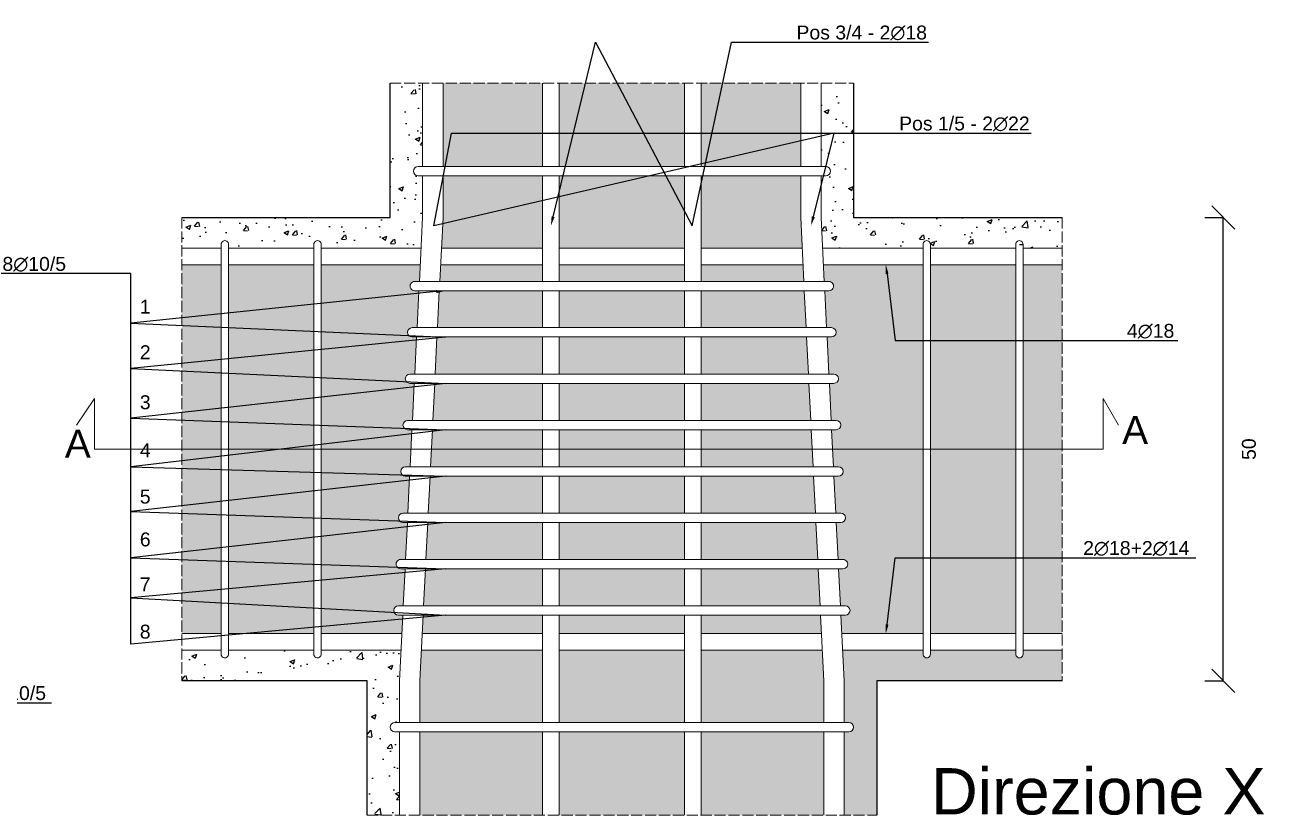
# Model space of a CAD drawing. Header units: millimetres. Extents: x -455371 to 117772, y -78417 to 116564.
# Drawn here: x -243768 to -242431, y 107609 to 108462 of the extents above; entities that cross this region are included whole.
import ezdxf
from ezdxf import colors
from ezdxf.entities.mleader import LeaderData, LeaderLine
from ezdxf.math import Vec2, Vec3

# ---------------------------------------------------------------- set-up
doc = ezdxf.new("R2010")
doc.units = ezdxf.units.MM
doc.linetypes.add('ACAD_ISO02W100', pattern=[15, 12, -3])
doc.layers.get('0').update_dxf_attribs({"color": 255})
for name, color, linetype, lineweight in [('armature', 5, 'Continuous', 18), ('Cls', 7, 'Continuous', 25), ('quote', 5, 'Continuous', 15), ('Scritte', 7, 'Continuous', 15), ('staffe', 10, 'Continuous', 15), ('tratteggio 1 a 50', 230, 'ACAD_ISO02W100', 15)]:
    doc.layers.add(name, color=color, linetype=linetype, lineweight=lineweight)
doc.layers.add('RETINI', color=253, linetype='Continuous')
doc.styles.get("Standard").update_dxf_attribs({"font": 'arial.ttf'})
doc.dimstyles.new('scala 1 a 10', dxfattribs={"dimtxt": 15, "dimasz": 25, "dimexe": 0.183, "dimexo": 0.1, "dimgap": 20, "dimtad": 2, "dimdec": 0, "dimlfac": 0.1, "dimzin": 0, "dimdsep": 46, "dimtxsty": 'Standard', "dimblk": 'OBLIQUE', "dimcen": -25, "dimadec": 0, "dimazin": 0, "dimtfac": 1, "dimtdec": 0, "dimtofl": 0, "dimtmove": 0, "dimatfit": 3, "dimfxl": 20, "dimfxlon": 1, "dimtolj": 1, "dimtzin": 0, "dimarcsym": 0})
pattern_1 = [(50, (88943.487, 0), (52.833554, -4.622335), [5.5245, -60.7695]), (355, (88943.487, 0), (-10.220592, 55.406485), [4.4196, -48.615769]), (100.451445, (88947.89, -0.385), (42.612962, 50.784148), [4.6951026, -51.646171]), (46.1842, (88943.487, 14.73), (78.612922, -12.192275), [8.28675, -91.15425]), (96.635558, (88950.04, 13.716), (68.847199, 71.753576), [7.042657, -77.469326]), (351.18415, (88943.49, 14.73), (68.847199, 71.753576), [6.62939, -72.923322]), (21, (88950.853, 11.05), (43.9681735, -29.6569075), [5.5245, -60.7695]), (326, (88950.85, 11.05), (17.922588, 53.41451), [4.4196, -48.6156]), (71.451445, (88954.517, 8.58), (61.8907616, 23.757603), [4.6951026, -51.646082]), (37.5, (88943.487, 0), (0.8956949, 24.5209613), [0, -48.02632, 0, -49.3522, 0, -48.79975]), (7.5, (88943.487, 0), (19.3777021, 29.0523667), [0, -28.13812, 0, -46.92142, 0, -18.59915]), (327.5, (88927.06, 0), (39.3212726, -1.6613358), [0, -18.415, 0, -57.4548, 0, -76.2381]), (317.5, (88919.694, 0), (42.9574626, 7.3736824), [0, -23.9395, 0, -38.15588, 0, -54.1401])]

# ---------------------------------------------------------------- blocks, each defined once
blk = doc.blocks.new('*U3203')
at = {"layer": 'staffe'}
blk.add_lwpolyline([(-4, -220.9), (-4, 221.1)], dxfattribs=at)
blk.add_lwpolyline([(4, 221.1), (4, -221.1, -1.019498), (-4, -220.9)], format="xyb", dxfattribs=at)
blk.add_arc((0, 221.1), 4, 0, 182.2127, dxfattribs=at)
blk = doc.blocks.new('*U3204')
at = {"layer": 'armature', "color": 0, "linetype": 'ByBlock', "lineweight": -2, "transparency": 16777216}
for p in [(0, 0), (100, 0)]:
    blk.add_blockref('*U3203', p, dxfattribs=at)
blk = doc.blocks.new('*U3214')
at = {"layer": 'staffe'}
blk.add_lwpolyline([(-4, -220.9), (-4, 221.1)], dxfattribs=at)
blk.add_lwpolyline([(4, 221.1), (4, -221.1, -1.019498), (-4, -220.9)], format="xyb", dxfattribs=at)
blk.add_arc((0, 221.1), 4, 0, 182.2127, dxfattribs=at)
blk = doc.blocks.new('*U3215')
at = {"layer": 'armature', "color": 0, "linetype": 'ByBlock', "lineweight": -2, "transparency": 16777216}
for p in [(0, 0), (100, 0)]:
    blk.add_blockref('*U3214', p, dxfattribs=at)
blk = doc.blocks.new('_Oblique')
at = {"color": 0, "linetype": 'ByBlock', "lineweight": -2}
blk.add_line((-0.5, -0.5), (0.5, 0.5), dxfattribs=at)
blk = doc.blocks.new('*D3400')
at = {"layer": 'Defpoints', "color": 0, "transparency": 16777216}
for p in [(-243373.8, 108253.8), (-242474.8, 108253.8), (-243398.8, 107753.8)]:
    blk.add_point(p, dxfattribs=at)
at = {"layer": 'quote', "color": 0, "lineweight": -2, "transparency": 16777216}
for p, q in [((-242494.8, 108253.8), (-242474.6, 108253.8)), ((-242474.8, 107753.8), (-242474.8, 108253.8)), ((-242494.8, 107753.8), (-242474.6, 107753.8))]:
    blk.add_line(p, q, dxfattribs=at)
at = {"layer": 'quote', "color": 0, "lineweight": -2, "transparency": 16777216, "xscale": 25, "yscale": 25, "zscale": 25}
for p, rotation in [((-242474.8, 108253.8), 90), ((-242474.8, 107753.8), 270)]:
    blk.add_blockref('_Oblique', p, dxfattribs=dict(at, rotation=rotation))
at = {"layer": 'quote', "color": 0, "transparency": 16777216, "insert": (-242447.1, 108003.8), "char_height": 15, "attachment_point": 5, "rotation": 90}
blk.add_mtext('\\A1;50', dxfattribs=at)

msp = doc.modelspace()

# ---------------------------------------------------------------- hatches: boundary and pattern name
at = {"layer": 'RETINI'}
h = msp.add_hatch(dxfattribs=at)
h.set_pattern_fill('AR-CONC', color=256, scale=0.29)
h.set_pattern_definition(pattern_1)
edge = h.paths.add_edge_path()
edge.add_line((-243348.8, 108403.8), (-243373.8, 108403.8))
edge.add_line((-243373.8, 108403.8), (-243373.8, 108253.8))
edge.add_line((-243373.8, 108253.8), (-243598.8, 108253.8))
edge.add_line((-243598.8, 108253.8), (-243598.8, 108220.8))
edge.add_line((-243598.8, 108220.8), (-243556.2, 108220.8))
edge.add_line((-243556.2, 108220.8), (-243556.2, 108224.8))
edge.add_arc((-243552.2, 108224.8), 4, 2.2127, 180.0004, ccw=False)
edge.add_line((-243548.2, 108225), (-243548.2, 108220.8))
edge.add_line((-243548.2, 108220.8), (-243456.2, 108220.8))
edge.add_line((-243456.2, 108220.8), (-243456.2, 108224.8))
edge.add_arc((-243452.2, 108224.8), 4, 2.2127, 180.0004, ccw=False)
edge.add_line((-243448.2, 108225), (-243448.2, 108220.8))
edge.add_line((-243448.2, 108220.8), (-243340.5, 108220.8))
edge.add_line((-243340.5, 108220.8), (-243338.8, 108253.8))
edge.add_line((-243338.8, 108253.8), (-243338.8, 108298.8))
edge.add_line((-243338.8, 108298.8), (-243343.8, 108298.8))
edge.add_arc((-243343.8, 108303.8), 5, 90, 270, ccw=False)
edge.add_line((-243343.8, 108308.8), (-243338.8, 108308.8))
edge.add_line((-243338.8, 108308.8), (-243338.8, 108398.8))
edge.add_line((-243338.8, 108398.8), (-243343.8, 108398.8))
edge.add_arc((-243343.8, 108403.8), 5, 180, 270, ccw=False)
edge = h.paths.add_edge_path()
edge.add_line((-242873.8, 108398.8), (-242908.8, 108398.8))
edge.add_line((-242908.8, 108398.8), (-242908.8, 108308.8))
edge.add_line((-242908.8, 108308.8), (-242903.8, 108308.8))
edge.add_arc((-242903.8, 108303.8), 5, -90, 90, ccw=False)
edge.add_line((-242903.8, 108298.8), (-242908.8, 108298.8))
edge.add_line((-242908.8, 108298.8), (-242908.8, 108253.8))
edge.add_line((-242908.8, 108253.8), (-242907.2, 108220.8))
edge.add_line((-242907.2, 108220.8), (-242798.8, 108220.8))
edge.add_line((-242798.8, 108220.8), (-242798.8, 108224.7))
edge.add_arc((-242794.8, 108224.8), 4, 0.0004, 182.2127, ccw=False)
edge.add_line((-242790.8, 108224.8), (-242790.8, 108220.8))
edge.add_line((-242790.8, 108220.8), (-242698.8, 108220.8))
edge.add_line((-242698.8, 108220.8), (-242698.8, 108224.7))
edge.add_arc((-242694.8, 108224.8), 4, 0.0004, 182.2127, ccw=False)
edge.add_line((-242690.8, 108224.8), (-242690.8, 108220.8))
edge.add_line((-242690.8, 108220.8), (-242648.8, 108220.8))
edge.add_line((-242648.8, 108220.8), (-242648.8, 108253.8))
edge.add_line((-242648.8, 108253.8), (-242873.8, 108253.8))
edge.add_line((-242873.8, 108253.8), (-242873.8, 108398.8))
h = msp.add_hatch(dxfattribs=at)
h.set_pattern_fill('AR-CONC', color=256, scale=0.29)
h.set_pattern_definition(pattern_1)
h.paths.add_polyline_path([(-243556.2, 108202.8), (-243598.8, 108202.8), (-243598.8, 107804.8), (-243556.2, 107804.8)])
h.paths.add_polyline_path([(-243456.2, 108202.8), (-243548.2, 108202.8), (-243548.2, 107804.8), (-243456.2, 107804.8)])
h.paths.add_polyline_path([(-243345.3, 108124.9), (-243350, 108124.9, -1), (-243350, 108134.9), (-243344.8, 108134.9), (-243342.8, 108174.8), (-243347.3, 108174.8, -0.998059), (-243347.4, 108184.8), (-243342.3, 108184.8), (-243341.4, 108202.8), (-243448.2, 108202.8), (-243448.2, 107804.8), (-243361.3, 107804.8), (-243360.3, 107824.8), (-243365, 107824.8, -1), (-243365, 107834.8), (-243359.8, 107834.8), (-243357.8, 107874.8), (-243362.4, 107874.8, -1), (-243362.6, 107884.8), (-243357.3, 107884.8), (-243355.3, 107924.8), (-243360, 107924.8, -1), (-243360, 107934.8), (-243354.8, 107934.8), (-243352.8, 107974.8), (-243357.5, 107974.8, -1), (-243357.5, 107984.8), (-243352.3, 107984.8), (-243350.3, 108024.8), (-243355, 108024.8, -1), (-243355, 108034.8), (-243349.8, 108034.8), (-243347.8, 108074.8), (-243352.5, 108074.8, -1), (-243352.5, 108084.8), (-243347.3, 108084.8)])
h.paths.add_polyline_path([(-242798.8, 108202.8), (-242906.3, 108202.8), (-242905.4, 108184.8), (-242900.3, 108184.8, -1.001944), (-242900.3, 108174.8), (-242904.9, 108174.8), (-242902.9, 108134.9), (-242897.6, 108134.9, -1), (-242897.6, 108124.9), (-242902.4, 108124.9), (-242900.4, 108084.8), (-242895.1, 108084.8, -1), (-242895.1, 108074.8), (-242899.9, 108074.8), (-242897.9, 108034.8), (-242892.6, 108034.8, -1), (-242892.6, 108024.8), (-242897.4, 108024.8), (-242895.4, 107984.8), (-242890.1, 107984.8, -1), (-242890.1, 107974.8), (-242894.9, 107974.8), (-242892.9, 107934.8), (-242887.6, 107934.8, -1), (-242887.6, 107924.8), (-242892.4, 107924.8), (-242890.4, 107884.8), (-242885.2, 107884.8, -1), (-242885, 107874.8), (-242889.9, 107874.8), (-242887.9, 107834.8), (-242882.6, 107834.8, -1), (-242882.6, 107824.8), (-242887.4, 107824.8), (-242886.4, 107804.8), (-242798.8, 107804.8)])
h.paths.add_polyline_path([(-242698.8, 108202.8), (-242790.8, 108202.8), (-242790.8, 107804.8), (-242698.8, 107804.8)])
h.paths.add_polyline_path([(-242648.8, 108202.8), (-242690.8, 108202.8), (-242690.8, 107804.8), (-242648.8, 107804.8)])
h.paths.add_polyline_path([(-242907.5, 107786.8), (-243038.1, 107786.8), (-243038.1, 107708.8), (-242905.8, 107708.8), (-242905.8, 107753.8)])
h.paths.add_polyline_path([(-242905.8, 107698.8), (-243038.1, 107698.8), (-243038.1, 107608.8), (-242905.8, 107608.8)])
h.paths.add_polyline_path([(-243056.1, 107698.8), (-243191.5, 107698.8), (-243191.5, 107608.8), (-243056.1, 107608.8)])
h.paths.add_polyline_path([(-243056.1, 107786.8), (-243191.5, 107786.8), (-243191.5, 107708.8), (-243056.1, 107708.8)])
h.paths.add_polyline_path([(-243209.5, 107786.8), (-243340.2, 107786.8), (-243341.8, 107753.8), (-243341.8, 107708.8), (-243209.5, 107708.8)])
h.paths.add_polyline_path([(-243209.5, 107698.8), (-243341.8, 107698.8), (-243341.8, 107608.8), (-243209.5, 107608.8)])
h.paths.add_polyline_path([(-243209.5, 108174.8), (-243320.8, 108174.8), (-243322.8, 108134.9), (-243209.5, 108134.9)])
h.paths.add_polyline_path([(-243056.1, 108174.8), (-243123.8, 108174.8), (-243191.5, 108174.8), (-243191.5, 108134.9), (-243123.8, 108134.9), (-243056.1, 108134.9)])
h.paths.add_polyline_path([(-242926.9, 108174.8), (-243038.1, 108174.8), (-243038.1, 108134.9), (-242924.9, 108134.9)])
h.paths.add_polyline_path([(-242924.4, 108124.9), (-243038.1, 108124.9), (-243038.1, 108084.8), (-242922.4, 108084.8)])
h.paths.add_polyline_path([(-243056.1, 108124.9), (-243123.8, 108124.9), (-243191.5, 108124.9), (-243191.5, 108084.8), (-243123.8, 108084.8), (-243056.1, 108084.8)])
h.paths.add_polyline_path([(-243209.5, 108124.9), (-243323.3, 108124.9), (-243325.3, 108084.8), (-243209.5, 108084.8)])
h.paths.add_polyline_path([(-243209.5, 108074.8), (-243325.8, 108074.8), (-243327.8, 108034.8), (-243209.5, 108034.8)])
h.paths.add_polyline_path([(-243056.1, 108074.8), (-243123.8, 108074.8), (-243191.5, 108074.8), (-243191.5, 108034.8), (-243123.8, 108034.8), (-243056.1, 108034.8)])
h.paths.add_polyline_path([(-242921.9, 108074.8), (-243038.1, 108074.8), (-243038.1, 108034.8), (-242919.9, 108034.8)])
h.paths.add_polyline_path([(-242919.4, 108024.8), (-243038.1, 108024.8), (-243038.1, 107984.8), (-242917.4, 107984.8)])
h.paths.add_polyline_path([(-243056.1, 108024.8), (-243123.8, 108024.8), (-243191.5, 108024.8), (-243191.5, 107984.8), (-243123.8, 107984.8), (-243056.1, 107984.8)])
h.paths.add_polyline_path([(-243209.5, 108024.8), (-243328.3, 108024.8), (-243330.3, 107984.8), (-243209.5, 107984.8)])
h.paths.add_polyline_path([(-243209.5, 107974.8), (-243330.8, 107974.8), (-243332.8, 107934.8), (-243209.5, 107934.8)])
h.paths.add_polyline_path([(-243056.1, 107974.8), (-243123.8, 107974.8), (-243191.5, 107974.8), (-243191.5, 107934.8), (-243123.8, 107934.8), (-243056.1, 107934.8)])
h.paths.add_polyline_path([(-242916.9, 107974.8), (-243038.1, 107974.8), (-243038.1, 107934.8), (-242914.9, 107934.8)])
h.paths.add_polyline_path([(-242914.4, 107924.8), (-243038.1, 107924.8), (-243038.1, 107884.8), (-242912.4, 107884.8)])
h.paths.add_polyline_path([(-243056.1, 107924.8), (-243123.8, 107924.8), (-243191.5, 107924.8), (-243191.5, 107884.8), (-243123.8, 107884.8), (-243056.1, 107884.8)])
h.paths.add_polyline_path([(-243209.5, 107924.8), (-243333.3, 107924.8), (-243335.3, 107884.8), (-243209.5, 107884.8)])
h.paths.add_polyline_path([(-243209.5, 107874.8), (-243335.8, 107874.8), (-243337.8, 107834.8), (-243209.5, 107834.8)])
h.paths.add_polyline_path([(-243056.1, 107874.8), (-243123.8, 107874.8), (-243191.5, 107874.8), (-243191.5, 107834.8), (-243123.8, 107834.8), (-243056.1, 107834.8)])
h.paths.add_polyline_path([(-242911.9, 107874.8), (-243038.1, 107874.8), (-243038.1, 107834.8), (-242909.9, 107834.8)])
h.paths.add_polyline_path([(-242909.4, 107824.8), (-243038.1, 107824.8), (-243038.1, 107804.8), (-242908.4, 107804.8)])
h.paths.add_polyline_path([(-243056.1, 107824.8), (-243123.8, 107824.8), (-243191.5, 107824.8), (-243191.5, 107804.8), (-243056.1, 107804.8)])
h.paths.add_polyline_path([(-243209.5, 107824.8), (-243338.3, 107824.8), (-243339.3, 107804.8), (-243209.5, 107804.8)])
h.paths.add_polyline_path([(-243209.5, 108202.8), (-243319.4, 108202.8), (-243320.3, 108184.8), (-243209.5, 108184.8)])
h.paths.add_polyline_path([(-243056.1, 108202.8), (-243191.5, 108202.8), (-243191.5, 108184.8), (-243123.8, 108184.8), (-243056.1, 108184.8)])
h.paths.add_polyline_path([(-242928.3, 108202.8), (-243038.1, 108202.8), (-243038.1, 108184.8), (-242927.4, 108184.8)])
h.paths.add_polyline_path([(-242930.8, 108298.8), (-243038.1, 108298.8), (-243038.1, 108220.8), (-242929.2, 108220.8), (-242930.8, 108253.8)])
h.paths.add_polyline_path([(-243056.1, 108298.8), (-243191.5, 108298.8), (-243191.5, 108220.8), (-243056.1, 108220.8)])
h.paths.add_polyline_path([(-243209.5, 108298.8), (-243316.8, 108298.8), (-243316.8, 108253.8), (-243318.5, 108220.8), (-243209.5, 108220.8)])
h.paths.add_polyline_path([(-243209.5, 108398.8), (-243316.8, 108398.8), (-243316.8, 108308.8), (-243209.5, 108308.8)])
h.paths.add_polyline_path([(-243056.1, 108398.8), (-243191.5, 108398.8), (-243191.5, 108308.8), (-243056.1, 108308.8)])
h.paths.add_polyline_path([(-242930.8, 108398.8), (-243038.1, 108398.8), (-243038.1, 108308.8), (-242930.8, 108308.8)])
edge = h.paths.add_edge_path()
edge.add_line((-242883.8, 107608.8), (-242848.8, 107608.8))
edge.add_line((-242848.8, 107608.8), (-242848.8, 107753.8))
edge.add_line((-242848.8, 107753.8), (-242648.8, 107753.8))
edge.add_line((-242648.8, 107753.8), (-242648.8, 107786.8))
edge.add_line((-242648.8, 107786.8), (-242690.8, 107786.8))
edge.add_line((-242690.8, 107786.8), (-242690.8, 107782.7))
edge.add_arc((-242694.8, 107782.7), 4, -177.7873, 0, ccw=False)
edge.add_line((-242698.8, 107782.5), (-242698.8, 107786.8))
edge.add_line((-242698.8, 107786.8), (-242790.8, 107786.8))
edge.add_line((-242790.8, 107786.8), (-242790.8, 107782.7))
edge.add_arc((-242794.8, 107782.7), 4, -177.7873, 0, ccw=False)
edge.add_line((-242798.8, 107782.5), (-242798.8, 107786.8))
edge.add_line((-242798.8, 107786.8), (-242885.5, 107786.8))
edge.add_line((-242885.5, 107786.8), (-242883.8, 107753.8))
edge.add_line((-242883.8, 107753.8), (-242883.8, 107708.8))
edge.add_line((-242883.8, 107708.8), (-242878.8, 107708.8))
edge.add_arc((-242878.8, 107703.8), 5, -90, 90, ccw=False)
edge.add_line((-242878.8, 107698.8), (-242883.8, 107698.8))
edge.add_line((-242883.8, 107698.8), (-242883.8, 107608.8))
h = msp.add_hatch(dxfattribs=at)
h.set_pattern_fill('AR-CONC', color=256, scale=0.29)
h.set_pattern_definition(pattern_1)
edge = h.paths.add_edge_path()
edge.add_line((-243398.8, 107608.8), (-243363.8, 107608.8))
edge.add_line((-243363.8, 107608.8), (-243363.8, 107698.8))
edge.add_line((-243363.8, 107698.8), (-243368.8, 107698.8))
edge.add_arc((-243368.8, 107703.8), 5, 90, 270, ccw=False)
edge.add_line((-243368.8, 107708.8), (-243363.8, 107708.8))
edge.add_line((-243363.8, 107708.8), (-243363.8, 107753.8))
edge.add_line((-243363.8, 107753.8), (-243362.2, 107786.8))
edge.add_line((-243362.2, 107786.8), (-243448.2, 107786.8))
edge.add_line((-243448.2, 107786.8), (-243448.2, 107782.8))
edge.add_arc((-243452.2, 107782.7), 4, -180, 2.2127, ccw=False)
edge.add_line((-243456.2, 107782.7), (-243456.2, 107786.8))
edge.add_line((-243456.2, 107786.8), (-243548.2, 107786.8))
edge.add_line((-243548.2, 107786.8), (-243548.2, 107782.8))
edge.add_arc((-243552.2, 107782.7), 4, -180, 2.2127, ccw=False)
edge.add_line((-243556.2, 107782.7), (-243556.2, 107786.8))
edge.add_line((-243556.2, 107786.8), (-243598.8, 107786.8))
edge.add_line((-243598.8, 107786.8), (-243598.8, 107753.8))
edge.add_line((-243598.8, 107753.8), (-243398.8, 107753.8))
edge.add_line((-243398.8, 107753.8), (-243398.8, 107608.8))

# ---------------------------------------------------------------- linework, layer by layer
at = {"layer": 'armature'}
for points in [[(-243338.8, 108398.8), (-243338.8, 108308.8)], [(-243316.8, 108308.8), (-243316.8, 108398.8)], [(-243209.5, 108308.8), (-243209.5, 108398.8)], [(-243191.5, 108398.8), (-243191.5, 108308.8)], [(-243056.1, 108308.8), (-243056.1, 108398.8)], [(-243038.1, 108398.8), (-243038.1, 108308.8)], [(-242930.8, 108308.8), (-242930.8, 108398.8)], [(-242908.8, 108398.8), (-242908.8, 108308.8)], [(-243338.8, 108298.8), (-243338.8, 108253.8), (-243342.3, 108184.8)], [(-243320.3, 108184.8), (-243316.8, 108253.8), (-243316.8, 108298.8)], [(-243209.5, 108184.8), (-243209.5, 108298.8)], [(-243191.5, 108298.8), (-243191.5, 108184.8)], [(-243056.1, 108184.8), (-243056.1, 108298.8)], [(-243038.1, 108298.8), (-243038.1, 108184.8)], [(-242927.4, 108184.8), (-242930.8, 108253.8), (-242930.8, 108298.8)], [(-242908.8, 108298.8), (-242908.8, 108253.8), (-242905.4, 108184.8)], [(-243598.8, 108220.8), (-243556.2, 108220.8)], [(-243548.2, 108220.8), (-243456.2, 108220.8)], [(-243448.2, 108220.8), (-243340.5, 108220.8)], [(-243318.5, 108220.8), (-243209.5, 108220.8)], [(-243191.5, 108220.8), (-243056.1, 108220.8)], [(-243038.1, 108220.8), (-242929.2, 108220.8)], [(-242907.2, 108220.8), (-242798.8, 108220.8)], [(-242790.8, 108220.8), (-242698.8, 108220.8)], [(-242690.8, 108220.8), (-242648.8, 108220.8)], [(-243598.8, 108202.8), (-243556.2, 108202.8)], [(-243548.2, 108202.8), (-243456.2, 108202.8)], [(-243448.2, 108202.8), (-243341.4, 108202.8)], [(-243319.4, 108202.8), (-243209.5, 108202.8)], [(-243191.5, 108202.8), (-243056.1, 108202.8)], [(-243038.1, 108202.8), (-242928.3, 108202.8)], [(-242906.3, 108202.8), (-242798.8, 108202.8)], [(-242790.8, 108202.8), (-242698.8, 108202.8)], [(-242690.8, 108202.8), (-242648.8, 108202.8)], [(-243342.8, 108174.8), (-243344.8, 108134.9)], [(-243322.8, 108134.9), (-243320.8, 108174.8)], [(-243209.5, 108134.9), (-243209.5, 108174.8)], [(-243191.5, 108174.8), (-243191.5, 108134.9)], [(-243056.1, 108134.9), (-243056.1, 108174.8)], [(-243038.1, 108174.8), (-243038.1, 108134.9)], [(-242924.9, 108134.9), (-242926.9, 108174.8)], [(-242904.9, 108174.8), (-242902.9, 108134.9)], [(-243345.3, 108124.9), (-243347.3, 108084.8)], [(-243325.3, 108084.8), (-243323.3, 108124.9)], [(-243209.5, 108084.8), (-243209.5, 108124.9)], [(-243191.5, 108124.9), (-243191.5, 108084.8)], [(-243056.1, 108084.8), (-243056.1, 108124.9)], [(-243038.1, 108124.9), (-243038.1, 108084.8)], [(-242922.4, 108084.8), (-242924.4, 108124.9)], [(-242902.4, 108124.9), (-242900.4, 108084.8)], [(-243347.8, 108074.8), (-243349.8, 108034.8)], [(-243327.8, 108034.8), (-243325.8, 108074.8)], [(-243209.5, 108034.8), (-243209.5, 108074.8)], [(-243191.5, 108074.8), (-243191.5, 108034.8)], [(-243056.1, 108034.8), (-243056.1, 108074.8)], [(-243038.1, 108074.8), (-243038.1, 108034.8)], [(-242919.9, 108034.8), (-242921.9, 108074.8)], [(-242899.9, 108074.8), (-242897.9, 108034.8)], [(-243350.3, 108024.8), (-243352.3, 107984.8)], [(-243330.3, 107984.8), (-243328.3, 108024.8)], [(-243209.5, 107984.8), (-243209.5, 108024.8)], [(-243191.5, 108024.8), (-243191.5, 107984.8)], [(-243056.1, 107984.8), (-243056.1, 108024.8)], [(-243038.1, 108024.8), (-243038.1, 107984.8)], [(-242917.4, 107984.8), (-242919.4, 108024.8)], [(-242897.4, 108024.8), (-242895.4, 107984.8)], [(-243352.8, 107974.8), (-243354.8, 107934.8)], [(-243332.8, 107934.8), (-243330.8, 107974.8)], [(-243209.5, 107934.8), (-243209.5, 107974.8)], [(-243191.5, 107974.8), (-243191.5, 107934.8)], [(-243056.1, 107934.8), (-243056.1, 107974.8)], [(-243038.1, 107974.8), (-243038.1, 107934.8)], [(-242914.9, 107934.8), (-242916.9, 107974.8)], [(-242894.9, 107974.8), (-242892.9, 107934.8)], [(-243355.3, 107924.8), (-243357.3, 107884.8)], [(-243335.3, 107884.8), (-243333.3, 107924.8)], [(-243209.5, 107884.8), (-243209.5, 107924.8)], [(-243191.5, 107924.8), (-243191.5, 107884.8)], [(-243056.1, 107884.8), (-243056.1, 107924.8)], [(-243038.1, 107924.8), (-243038.1, 107884.8)], [(-242912.4, 107884.8), (-242914.4, 107924.8)], [(-242892.4, 107924.8), (-242890.4, 107884.8)], [(-243357.8, 107874.8), (-243359.8, 107834.8)], [(-243337.8, 107834.8), (-243335.8, 107874.8)], [(-243209.5, 107834.8), (-243209.5, 107874.8)], [(-243191.5, 107874.8), (-243191.5, 107834.8)], [(-243056.1, 107834.8), (-243056.1, 107874.8)], [(-243038.1, 107874.8), (-243038.1, 107834.8)], [(-242909.9, 107834.8), (-242911.9, 107874.8)], [(-242889.9, 107874.8), (-242887.9, 107834.8)], [(-243360.3, 107824.8), (-243363.8, 107753.8), (-243363.8, 107708.8)], [(-243341.8, 107708.8), (-243341.8, 107753.8), (-243338.3, 107824.8)], [(-243209.5, 107708.8), (-243209.5, 107824.8)], [(-243191.5, 107824.8), (-243191.5, 107708.8)], [(-243056.1, 107708.8), (-243056.1, 107824.8)], [(-243038.1, 107824.8), (-243038.1, 107708.8)], [(-242905.8, 107708.8), (-242905.8, 107753.8), (-242909.4, 107824.8)], [(-242887.4, 107824.8), (-242883.8, 107753.8), (-242883.8, 107708.8)], [(-243598.8, 107804.8), (-243556.2, 107804.8)], [(-243548.2, 107804.8), (-243456.2, 107804.8)], [(-243448.2, 107804.8), (-243361.3, 107804.8)], [(-243339.3, 107804.8), (-243209.5, 107804.8)], [(-243191.5, 107804.8), (-243056.1, 107804.8)], [(-243038.1, 107804.8), (-242908.4, 107804.8)], [(-242886.4, 107804.8), (-242798.8, 107804.8)], [(-242790.8, 107804.8), (-242698.8, 107804.8)], [(-242690.8, 107804.8), (-242648.8, 107804.8)], [(-243598.8, 107786.8), (-243556.2, 107786.8)], [(-243548.2, 107786.8), (-243456.2, 107786.8)], [(-243448.2, 107786.8), (-243362.2, 107786.8)], [(-243340.2, 107786.8), (-243209.5, 107786.8)], [(-243191.5, 107786.8), (-243056.1, 107786.8)], [(-243038.1, 107786.8), (-242907.5, 107786.8)], [(-242885.5, 107786.8), (-242798.8, 107786.8)], [(-242790.8, 107786.8), (-242698.8, 107786.8)], [(-242690.8, 107786.8), (-242648.8, 107786.8)], [(-243363.8, 107698.8), (-243363.8, 107608.8)], [(-243341.8, 107608.8), (-243341.8, 107698.8)], [(-243209.5, 107608.8), (-243209.5, 107698.8)], [(-243191.5, 107698.8), (-243191.5, 107608.8)], [(-243056.1, 107608.8), (-243056.1, 107698.8)], [(-243038.1, 107698.8), (-243038.1, 107608.8)], [(-242905.8, 107608.8), (-242905.8, 107698.8)], [(-242883.8, 107698.8), (-242883.8, 107608.8)]]:
    msp.add_lwpolyline(points, dxfattribs=at)
at = {"layer": 'Cls'}
for points in [[(-243598.8, 108253.8), (-243373.8, 108253.8), (-243373.8, 108398.8)], [(-242873.8, 108398.8), (-242873.8, 108253.8), (-242648.8, 108253.8)], [(-242648.8, 107753.8), (-242848.8, 107753.8), (-242848.8, 107608.8)]]:
    msp.add_lwpolyline(points, dxfattribs=at)
at = {"layer": 'quote'}
for p, q in [((-243692.8, 108058.6), (-243712.4, 108029.8)), ((-243692.8, 108003.8), (-243692.8, 108058.6)), ((-242587.8, 108029.8), (-242604.3, 108058.6)), ((-242604.3, 108058.6), (-242604.3, 108003.8)), ((-242604.3, 108003.8), (-243692.8, 108003.8)), ((-242753.8, 108003.8), (-242753.8, 108003.8)), ((-242753.8, 108003.8), (-242753.8, 108003.8)), ((-242753.8, 108003.8), (-242753.8, 108003.8))]:
    msp.add_line(p, q, dxfattribs=at)
at = {"layer": 'RETINI'}
msp.add_lwpolyline([(-243398.8, 107608.8), (-243398.8, 107753.8), (-243598.8, 107753.8)], dxfattribs=at)
at = {"layer": 'staffe'}
for points in [[(-242903.8, 108298.8), (-243343.8, 108298.8, -1), (-243343.8, 108308.8), (-242903.8, 108308.8, -1)], [(-243368.8, 107698.8), (-242878.8, 107698.8, 1), (-242878.8, 107708.8), (-243368.8, 107708.8, 1)]]:
    msp.add_lwpolyline(points, format="xyb", close=True, dxfattribs=at)
for points in [[(-243347.3, 108184.8, 1.001944), (-243347.3, 108174.8), (-243123.8, 108174.8)], [(-242900.3, 108184.8, -1.001944), (-242900.3, 108174.8), (-243123.8, 108174.8)], [(-243123.8, 108134.9), (-243350, 108134.9, 1), (-243350, 108124.9), (-243123.8, 108124.9)], [(-243123.8, 108134.9), (-242897.6, 108134.9, -1), (-242897.6, 108124.9), (-243123.8, 108124.9)], [(-243123.8, 108084.8), (-243352.5, 108084.8, 1), (-243352.5, 108074.8), (-243123.8, 108074.8)], [(-243123.8, 108084.8), (-242895.1, 108084.8, -1), (-242895.1, 108074.8), (-243123.8, 108074.8)], [(-243123.8, 108034.8), (-243355, 108034.8, 1), (-243355, 108024.8), (-243123.8, 108024.8)], [(-243123.8, 108034.8), (-242892.6, 108034.8, -1), (-242892.6, 108024.8), (-243123.8, 108024.8)], [(-243123.8, 107984.8), (-243357.5, 107984.8, 1), (-243357.5, 107974.8), (-243123.8, 107974.8)], [(-243123.8, 107984.8), (-242890.1, 107984.8, -1), (-242890.1, 107974.8), (-243123.8, 107974.8)], [(-243123.8, 107934.8), (-243360, 107934.8, 1), (-243360, 107924.8), (-243123.8, 107924.8)], [(-243123.8, 107934.8), (-242887.6, 107934.8, -1), (-242887.6, 107924.8), (-243123.8, 107924.8)], [(-243362.4, 107874.8, -1.014887), (-243362.4, 107884.8), (-243123.8, 107884.8)], [(-242885.2, 107874.8, 1.014887), (-242885.2, 107884.8), (-243123.8, 107884.8)], [(-243123.8, 107834.8), (-243365, 107834.8, 1), (-243365, 107824.8), (-243123.8, 107824.8)], [(-243123.8, 107834.8), (-242882.6, 107834.8, -1), (-242882.6, 107824.8), (-243123.8, 107824.8)]]:
    msp.add_lwpolyline(points, format="xyb", dxfattribs=at)
for points in [[(-243347.4, 108184.8), (-243123.8, 108184.8)], [(-242900.3, 108184.8), (-243123.8, 108184.8)], [(-243362.4, 107874.8), (-243123.8, 107874.8)], [(-242885.2, 107874.8), (-243123.8, 107874.8)]]:
    msp.add_lwpolyline(points, dxfattribs=at)
at = {"layer": 'tratteggio 1 a 50'}
for points in [[(-243373.8, 108398.8), (-242873.8, 108398.8)], [(-243598.8, 108253.8), (-243598.8, 107753.8)], [(-242648.8, 108253.8), (-242648.8, 107753.8)], [(-243398.8, 107608.8), (-242848.8, 107608.8)]]:
    msp.add_lwpolyline(points, dxfattribs=at)

# ---------------------------------------------------------------- block references
at = {"layer": 'armature', "xscale": -1}
msp.add_blockref('*U3204', (-243452.2, 108003.7), dxfattribs=at)
at = {"layer": 'armature'}
msp.add_blockref('*U3215', (-242794.8, 108003.7), dxfattribs=at)

# ---------------------------------------------------------------- texts
at = {"layer": 'Scritte', "attachment_point": 1}
for s, width, insert, char_height in [('1', 62.827, (-243644, 108165), 15), ('2', 62.827, (-243644, 108115.9), 15), ('3', 62.827, (-243644, 108061.9), 15), ('\\pxt16;A', 52.404, (-242583.9, 108039.5), 30), ('\\pxt16;A', 52.404, (-243724.9, 108024.7), 30), ('4', 62.827, (-243644, 108010), 15), ('5', 62.827, (-243644, 107960.1), 15), ('6', 62.827, (-243644, 107913.9), 15), ('7', 62.827, (-243644, 107865.5), 15), ('8', 62.827, (-243644, 107814.4), 15), ('Direzione X', 397.963, (-242790.2, 107659.6), 50)]:
    msp.add_mtext_dynamic_manual_height_columns(s, width=width, gutter_width=12.5, heights=[0], dxfattribs=dict(at, insert=insert, char_height=char_height))

# ---------------------------------------------------------------- dimensions: what is measured, and where the dimension line sits
at = {"layer": 'quote'}
dim = msp.add_linear_dim(base=(-242474.8, 108253.8), p1=(-243398.8, 107753.8), p2=(-243373.8, 108253.8), angle=90, dimstyle='scala 1 a 10', dxfattribs=at)
dim.commit()
dim.dimension.update_dxf_attribs({"geometry": '*D3400', "text_midpoint": (-242447.1, 108003.8)})

# ---------------------------------------------------------------- leaders
ml = msp.add_multileader_mtext('Standard', dxfattribs=at)
ml.set_content('Pos 3/4 - 2∅18', color=256)
ml.set_leader_properties()
ml.build(insert=Vec2(0, 0))
ml.multileader.update_dxf_attribs({"text_left_attachment_type": 6, "text_right_attachment_type": 6, "dogleg_length": 20, "arrow_head_size": 10})
ctx = ml.context
ctx.base_point, ctx.char_height, ctx.arrow_head_size, ctx.landing_gap_size, ctx.plane_origin = Vec3(-242985.4, 108442.9), 15, 10, 50, Vec3(-243176.4, 108354.7)
ctx.left_attachment, ctx.right_attachment = 6, 6
notes = []
notes.append((ctx, [(0, (1, 1, 0), (-243005.4, 108442.9), (1, 0), 20, [(2, [(-243200.4, 108244.9), (-243152.1, 108442.9), (-243047.8, 108244.9), (-243005.4, 108442.9)], 0, [])])]))
ctx.mtext.insert, ctx.mtext.flow_direction = Vec3(-242935.4, 108460.9), 5
ml = msp.add_multileader_mtext('Standard', dxfattribs=at)
ml.set_content('Pos 1/5 - 2∅22', color=256)
ml.set_leader_properties()
ml.build(insert=Vec2(0, 0))
ml.multileader.update_dxf_attribs({"text_left_attachment_type": 6, "text_right_attachment_type": 6, "dogleg_length": 20, "arrow_head_size": 10})
ctx = ml.context
ctx.base_point, ctx.char_height, ctx.arrow_head_size, ctx.landing_gap_size, ctx.plane_origin = Vec3(-242874.6, 108344.7), 15, 10, 50, Vec3(-242963.8, 108334.3)
ctx.left_attachment, ctx.right_attachment = 6, 6
notes.append((ctx, [(0, (1, 1, 0), (-242894.6, 108344.7), (1, 0), 20, [(0, [(-242919.6, 108244.9), (-242894.6, 108344.7), (-243326.8, 108244.9), (-243307.8, 108344.7)], 0, [])])]))
ctx.mtext.insert, ctx.mtext.flow_direction = Vec3(-242824.6, 108362.7), 5
ml = msp.add_multileader_mtext('Standard', dxfattribs=at)
ml.set_content('8∅10/5', color=256)
ml.set_leader_properties()
ml.build(insert=Vec2(0, 0))
ml.multileader.update_dxf_attribs({"text_left_attachment_type": 6, "text_right_attachment_type": 6, "dogleg_length": 20, "arrow_head_size": 10})
ctx = ml.context
ctx.base_point, ctx.char_height, ctx.arrow_head_size, ctx.landing_gap_size, ctx.plane_origin = Vec3(-243840.6, 108193.2), 15, 10, 50, Vec3(-243422.7, 108269.3)
ctx.left_attachment, ctx.right_attachment, ctx.text_align_type = 6, 6, 2
notes.append((ctx, [(0, (1, 1, 0), (-243653.6, 108193.2), (-1, 0), 20, [(7, [(-243314.1, 108174.8), (-243653.6, 108139.8), (-243314.1, 108124.8), (-243653.6, 108090.8), (-243314.1, 108074.8), (-243653.6, 108037.4), (-243314.1, 108024.8), (-243653.6, 107984.8), (-243314.1, 107974.8), (-243653.6, 107936.7), (-243314.1, 107924.8), (-243653.6, 107886.4), (-243314.1, 107874.8), (-243653.6, 107843.2), (-243314.1, 107824.8), (-243653.6, 107793.2)], 0, [])])]))
ctx.mtext.insert, ctx.mtext.alignment, ctx.mtext.flow_direction = Vec3(-243723.6, 108211.2), 3, 5
ml = msp.add_multileader_mtext('Standard', dxfattribs=at)
ml.set_content('4∅18', color=256)
ml.set_leader_properties()
ml.build(insert=Vec2(0, 0))
ml.multileader.update_dxf_attribs({"text_left_attachment_type": 6, "text_right_attachment_type": 6, "dogleg_length": 20, "arrow_head_size": 10})
ctx = ml.context
ctx.base_point, ctx.char_height, ctx.arrow_head_size, ctx.landing_gap_size, ctx.plane_origin = Vec3(-242628.8, 108121), 15, 10, 50, Vec3(-242524.5, 108131.4)
ctx.left_attachment, ctx.right_attachment = 6, 6
notes.append((ctx, [(0, (1, 1, 0), (-242648.8, 108121), (1, 0), 20, [(0, [(-242838.9, 108202.8), (-242828.7, 108121)], 0, [])])]))
ctx.mtext.insert, ctx.mtext.flow_direction = Vec3(-242578.8, 108139), 5
ml = msp.add_multileader_mtext('Standard', dxfattribs=at)
ml.set_content('8∅10/5', color=256)
ml.set_leader_properties()
ml.build(insert=Vec2(0, 0))
ml.multileader.update_dxf_attribs({"text_left_attachment_type": 6, "text_right_attachment_type": 6, "dogleg_length": 20, "arrow_head_size": 10})
ctx = ml.context
ctx.base_point, ctx.char_height, ctx.arrow_head_size, ctx.landing_gap_size, ctx.plane_origin = Vec3(-243863.9, 107730.1), 15, 10, 50, Vec3(-243932.1, 108272)
ctx.left_attachment, ctx.right_attachment = 6, 6
notes.append((ctx, [(0, (1, 1, 0), (-243883.9, 107730.1), (1, 0), 20, [(7, [(-244040.6, 108177.5), (-243883.9, 108142.4), (-244040.6, 108127.5), (-243883.9, 108093.5), (-244040.6, 108077.5), (-243883.9, 108040.1), (-244040.6, 108027.5), (-243883.9, 107987.5), (-244040.6, 107977.5), (-243883.9, 107939.4), (-244040.6, 107927.5), (-243883.9, 107889.1), (-244040.6, 107877.5), (-243883.9, 107845.9), (-244040.6, 107827.5), (-243883.9, 107797)], 0, [])])]))
ctx.mtext.insert, ctx.mtext.flow_direction = Vec3(-243813.9, 107748.1), 5
ml = msp.add_multileader_mtext('Standard', dxfattribs=at)
ml.set_content('2∅18+2∅14', color=256)
ml.set_leader_properties()
ml.build(insert=Vec2(0, 0))
ml.multileader.update_dxf_attribs({"text_left_attachment_type": 6, "text_right_attachment_type": 6, "dogleg_length": 20, "arrow_head_size": 10})
ctx = ml.context
ctx.base_point, ctx.char_height, ctx.arrow_head_size, ctx.landing_gap_size, ctx.plane_origin = Vec3(-242676, 107886.6), 15, 10, 50, Vec3(-242524.5, 107876.3)
ctx.left_attachment, ctx.right_attachment = 6, 6
notes.append((ctx, [(0, (1, 1, 0), (-242696, 107886.6), (1, 0), 20, [(0, [(-242838.9, 107804.8), (-242828.7, 107886.6)], 0, [])])]))
ctx.mtext.insert, ctx.mtext.flow_direction = Vec3(-242626, 107904.6), 5
for ctx, leaders in notes:
    for number, flags, end, landing, length, lines in leaders:
        leader = LeaderData()
        leader.index, (leader.has_last_leader_line, leader.has_dogleg_vector, leader.attachment_direction) = number, flags
        leader.last_leader_point, leader.dogleg_vector, leader.dogleg_length = Vec3(end), Vec3(landing), length
        for number, points, colour, breaks in lines:
            line = LeaderLine()
            line.index, line.vertices, line.color, line.breaks = number, Vec3.list(points), colors.encode_raw_color(colour), breaks
            leader.lines.append(line)
        ctx.leaders.append(leader)

doc.saveas('drawing.dxf')
